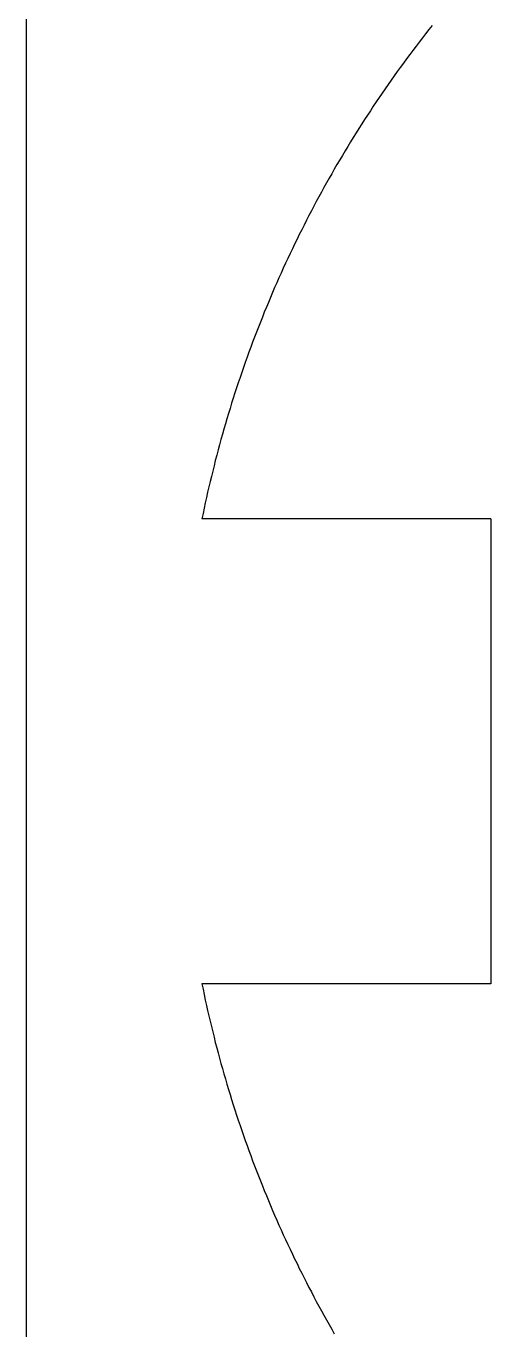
# Model space of a CAD drawing. Extents: x 0 to 279, y 0 to 212.
# Drawn here: x 0 to 6.12, y 16.3 to 33.45 of the extents above; entities that cross this region are included whole.
import ezdxf

# ---------------------------------------------------------------- set-up
doc = ezdxf.new("R2010")
doc.units = 0
doc.layers.add('LAYER_1', color=18, linetype='CONTINUOUS')

msp = doc.modelspace()

# ---------------------------------------------------------------- linework, layer by layer
at = {"layer": 'LAYER_1'}
for points in [[(0, 33.663), (0, 33.408), (0, 33.152), (0, 32.894), (0, 32.636), (0, 32.376), (0, 32.116), (0, 31.854), (0, 31.591), (0, 31.327), (0, 30.797), (0, 30.263), (0, 29.726), (0, 29.186), (0, 28.643), (0, 28.098), (0, 27.551), (0, 27.001), (0, 26.45), (0, 25.898), (0, 24.791), (0, 23.681), (0, 22.571), (0, 21.464), (0, 20.912), (0, 20.361), (0, 19.811), (0, 19.264), (0, 18.719), (0, 18.176), (0, 17.636), (0, 17.099), (0, 16.565), (0, 16.035)], [(5.345, 33.46), (5.302, 33.406), (5.259, 33.351), (5.217, 33.297), (5.175, 33.242), (5.133, 33.187), (5.091, 33.132), (5.049, 33.077), (5.008, 33.021), (4.967, 32.965), (4.926, 32.909), (4.886, 32.853), (4.845, 32.797), (4.805, 32.74), (4.765, 32.683), (4.726, 32.627), (4.687, 32.569), (4.648, 32.512), (4.609, 32.455), (4.57, 32.397), (4.532, 32.339), (4.494, 32.281), (4.456, 32.223), (4.418, 32.165), (4.381, 32.106), (4.344, 32.047), (4.307, 31.988), (4.271, 31.929), (4.235, 31.87), (4.199, 31.81), (4.163, 31.751), (4.128, 31.691), (4.092, 31.631), (4.057, 31.571), (4.023, 31.51), (3.988, 31.45), (3.954, 31.389), (3.92, 31.328), (3.887, 31.267), (3.853, 31.206), (3.82, 31.144), (3.788, 31.083), (3.755, 31.021), (3.723, 30.959), (3.691, 30.897), (3.659, 30.835), (3.628, 30.772), (3.596, 30.71), (3.566, 30.647), (3.535, 30.584), (3.505, 30.521), (3.475, 30.458), (3.445, 30.395), (3.415, 30.331), (3.386, 30.267), (3.357, 30.203), (3.329, 30.139), (3.3, 30.075), (3.272, 30.011), (3.244, 29.946), (3.217, 29.882), (3.19, 29.817), (3.163, 29.752), (3.136, 29.687), (3.11, 29.622), (3.084, 29.556), (3.058, 29.491), (3.032, 29.425), (3.007, 29.359), (2.982, 29.293), (2.957, 29.227), (2.933, 29.161), (2.909, 29.094), (2.885, 29.028), (2.862, 28.961), (2.839, 28.894), (2.816, 28.827), (2.793, 28.76), (2.771, 28.693), (2.749, 28.625), (2.727, 28.558), (2.706, 28.49), (2.685, 28.422), (2.664, 28.354), (2.644, 28.286), (2.624, 28.218), (2.604, 28.149), (2.584, 28.081), (2.565, 28.012), (2.546, 27.943), (2.528, 27.875), (2.509, 27.805), (2.491, 27.736), (2.474, 27.667), (2.456, 27.598), (2.439, 27.528), (2.422, 27.458), (2.406, 27.388), (2.39, 27.319), (2.374, 27.248), (2.359, 27.178), (2.343, 27.108), (2.329, 27.038), (2.314, 26.967)], [(6.119, 26.967), (6.119, 26.967), (6.119, 26.967), (6.119, 26.966), (6.119, 26.966), (6.119, 26.965), (6.119, 26.964), (6.119, 26.964), (6.119, 26.963), (6.119, 26.961), (6.119, 26.96), (6.119, 26.959), (6.119, 26.957), (6.119, 26.955), (6.119, 26.954), (6.119, 26.952), (6.119, 26.949), (6.119, 26.947), (6.119, 26.945), (6.119, 26.942), (6.119, 26.94), (6.119, 26.937), (6.119, 26.934), (6.119, 26.931), (6.119, 26.928), (6.119, 26.925), (6.119, 26.921), (6.119, 26.918), (6.119, 26.914), (6.119, 26.91), (6.119, 26.906), (6.119, 26.902), (6.119, 26.898), (6.119, 26.89), (6.119, 26.881), (6.119, 26.871), (6.119, 26.861), (6.119, 26.85), (6.119, 26.839), (6.119, 26.828), (6.119, 26.816), (6.119, 26.803), (6.119, 26.79), (6.119, 26.777), (6.119, 26.763), (6.119, 26.749), (6.119, 26.735), (6.119, 26.72), (6.119, 26.704), (6.119, 26.688), (6.119, 26.672), (6.119, 26.655), (6.119, 26.638), (6.119, 26.621), (6.119, 26.603), (6.119, 26.584), (6.119, 26.566), (6.119, 26.546), (6.119, 26.527), (6.119, 26.507), (6.119, 26.487), (6.119, 26.466), (6.119, 26.445), (6.119, 26.424), (6.119, 26.402), (6.119, 26.38), (6.119, 26.358), (6.119, 26.335), (6.119, 26.312), (6.119, 26.289), (6.119, 26.265), (6.119, 26.241), (6.119, 26.217), (6.119, 26.192), (6.119, 26.167), (6.119, 26.142), (6.119, 26.116), (6.119, 26.09), (6.119, 26.064), (6.119, 26.038), (6.119, 26.011), (6.119, 25.984), (6.119, 25.957), (6.119, 25.929), (6.119, 25.901), (6.119, 25.873), (6.119, 25.845), (6.119, 25.816), (6.119, 25.787), (6.119, 25.758), (6.119, 25.729), (6.119, 25.699), (6.119, 25.669), (6.119, 25.639), (6.119, 25.609), (6.119, 25.579), (6.119, 25.548), (6.119, 25.517), (6.119, 25.486), (6.119, 25.455), (6.119, 25.423), (6.119, 25.391), (6.119, 25.359), (6.119, 25.327), (6.119, 25.295), (6.119, 25.263), (6.119, 25.23), (6.119, 25.197), (6.119, 25.164), (6.119, 25.131), (6.119, 25.098), (6.119, 25.065), (6.119, 25.031), (6.119, 24.997), (6.119, 24.964), (6.119, 24.93), (6.119, 24.896), (6.119, 24.827), (6.119, 24.758), (6.119, 24.689), (6.119, 24.619), (6.119, 24.549), (6.119, 24.478), (6.119, 24.408), (6.119, 24.337), (6.119, 24.266), (6.119, 24.194), (6.119, 24.051), (6.119, 23.908), (6.119, 23.764), (6.119, 23.621), (6.119, 23.55), (6.119, 23.479), (6.119, 23.408), (6.119, 23.337), (6.119, 23.267), (6.119, 23.197), (6.119, 23.127), (6.119, 23.057), (6.119, 22.989), (6.119, 22.92), (6.119, 22.886), (6.119, 22.852), (6.119, 22.818), (6.119, 22.785), (6.119, 22.751), (6.119, 22.718), (6.119, 22.684), (6.119, 22.651), (6.119, 22.618), (6.119, 22.586), (6.119, 22.553), (6.119, 22.52), (6.119, 22.488), (6.119, 22.456), (6.119, 22.424), (6.119, 22.393), (6.119, 22.361), (6.119, 22.33), (6.119, 22.299), (6.119, 22.268), (6.119, 22.237), (6.119, 22.206), (6.119, 22.176), (6.119, 22.146), (6.119, 22.116), (6.119, 22.087), (6.119, 22.057), (6.119, 22.028), (6.119, 21.999), (6.119, 21.971), (6.119, 21.942), (6.119, 21.914), (6.119, 21.887), (6.119, 21.859), (6.119, 21.832), (6.119, 21.805), (6.119, 21.778), (6.119, 21.751), (6.119, 21.725), (6.119, 21.699), (6.119, 21.674), (6.119, 21.648), (6.119, 21.623), (6.119, 21.599), (6.119, 21.574), (6.119, 21.55), (6.119, 21.527), (6.119, 21.503), (6.119, 21.48), (6.119, 21.458), (6.119, 21.435), (6.119, 21.413), (6.119, 21.392), (6.119, 21.37), (6.119, 21.349), (6.119, 21.329), (6.119, 21.308), (6.119, 21.289), (6.119, 21.269), (6.119, 21.25), (6.119, 21.231), (6.119, 21.213), (6.119, 21.195), (6.119, 21.178), (6.119, 21.16), (6.119, 21.144), (6.119, 21.127), (6.119, 21.112), (6.119, 21.096), (6.119, 21.081), (6.119, 21.066), (6.119, 21.052), (6.119, 21.038), (6.119, 21.025), (6.119, 21.012), (6.119, 21), (6.119, 20.988), (6.119, 20.976), (6.119, 20.965), (6.119, 20.955), (6.119, 20.945), (6.119, 20.935), (6.119, 20.926), (6.119, 20.917), (6.119, 20.913), (6.119, 20.909), (6.119, 20.905), (6.119, 20.901), (6.119, 20.898), (6.119, 20.894), (6.119, 20.891), (6.119, 20.888), (6.119, 20.885), (6.119, 20.882), (6.119, 20.879), (6.119, 20.876), (6.119, 20.873), (6.119, 20.871), (6.119, 20.868), (6.119, 20.866), (6.119, 20.864), (6.119, 20.862), (6.119, 20.86), (6.119, 20.859), (6.119, 20.857), (6.119, 20.856), (6.119, 20.854), (6.119, 20.853), (6.119, 20.852), (6.119, 20.851), (6.119, 20.85), (6.119, 20.85), (6.119, 20.849), (6.119, 20.849), (6.119, 20.849), (6.119, 20.849), (6.118, 20.849), (6.118, 20.849), (6.118, 20.849), (6.118, 20.849), (6.117, 20.849), (6.117, 20.849), (6.116, 20.849), (6.116, 20.849), (6.115, 20.849), (6.114, 20.849), (6.113, 20.849), (6.112, 20.849), (6.111, 20.849), (6.11, 20.849), (6.109, 20.849), (6.108, 20.849), (6.106, 20.849), (6.105, 20.849), (6.103, 20.849), (6.102, 20.849), (6.1, 20.849), (6.098, 20.849), (6.096, 20.849), (6.094, 20.849), (6.092, 20.849), (6.09, 20.849), (6.088, 20.849), (6.086, 20.849), (6.083, 20.849), (6.081, 20.849), (6.078, 20.849), (6.076, 20.849), (6.07, 20.849), (6.065, 20.849), (6.059, 20.849), (6.052, 20.849), (6.046, 20.849), (6.039, 20.849), (6.032, 20.849), (6.024, 20.849), (6.017, 20.849), (6.009, 20.849), (6, 20.849), (5.992, 20.849), (5.983, 20.849), (5.974, 20.849), (5.965, 20.849), (5.955, 20.849), (5.945, 20.849), (5.935, 20.849), (5.925, 20.849), (5.914, 20.849), (5.903, 20.849), (5.892, 20.849), (5.881, 20.849), (5.869, 20.849), (5.857, 20.849), (5.845, 20.849), (5.833, 20.849), (5.82, 20.849), (5.807, 20.849), (5.794, 20.849), (5.781, 20.849), (5.767, 20.849), (5.754, 20.849), (5.74, 20.849), (5.726, 20.849), (5.711, 20.849), (5.697, 20.849), (5.682, 20.849), (5.667, 20.849), (5.652, 20.849), (5.637, 20.849), (5.621, 20.849), (5.605, 20.849), (5.59, 20.849), (5.573, 20.849), (5.557, 20.849), (5.541, 20.849), (5.524, 20.849), (5.507, 20.849), (5.49, 20.849), (5.473, 20.849), (5.456, 20.849), (5.438, 20.849), (5.421, 20.849), (5.403, 20.849), (5.385, 20.849), (5.367, 20.849), (5.349, 20.849), (5.33, 20.849), (5.312, 20.849), (5.293, 20.849), (5.274, 20.849), (5.255, 20.849), (5.236, 20.849), (5.217, 20.849), (5.198, 20.849), (5.178, 20.849), (5.158, 20.849), (5.139, 20.849), (5.119, 20.849), (5.099, 20.849), (5.079, 20.849), (5.059, 20.849), (5.038, 20.849), (5.018, 20.849), (4.998, 20.849), (4.977, 20.849), (4.956, 20.849), (4.936, 20.849), (4.915, 20.849), (4.894, 20.849), (4.873, 20.849), (4.852, 20.849), (4.83, 20.849), (4.788, 20.849), (4.745, 20.849), (4.702, 20.849), (4.658, 20.849), (4.615, 20.849), (4.571, 20.849), (4.527, 20.849), (4.483, 20.849), (4.439, 20.849), (4.394, 20.849), (4.305, 20.849), (4.216, 20.849), (4.127, 20.849), (4.038, 20.849), (3.994, 20.849), (3.95, 20.849), (3.905, 20.849), (3.861, 20.849), (3.818, 20.849), (3.774, 20.849), (3.731, 20.849), (3.688, 20.849), (3.645, 20.849), (3.602, 20.849), (3.581, 20.849), (3.56, 20.849), (3.539, 20.849), (3.518, 20.849), (3.497, 20.849), (3.476, 20.849), (3.455, 20.849), (3.435, 20.849), (3.414, 20.849), (3.394, 20.849), (3.374, 20.849), (3.354, 20.849), (3.334, 20.849), (3.314, 20.849), (3.294, 20.849), (3.274, 20.849), (3.254, 20.849), (3.235, 20.849), (3.216, 20.849), (3.196, 20.849), (3.177, 20.849), (3.158, 20.849), (3.14, 20.849), (3.121, 20.849), (3.102, 20.849), (3.084, 20.849), (3.066, 20.849), (3.048, 20.849), (3.03, 20.849), (3.012, 20.849), (2.994, 20.849), (2.977, 20.849), (2.959, 20.849), (2.942, 20.849), (2.925, 20.849), (2.908, 20.849), (2.892, 20.849), (2.875, 20.849), (2.859, 20.849), (2.843, 20.849), (2.827, 20.849), (2.811, 20.849), (2.796, 20.849), (2.781, 20.849), (2.765, 20.849), (2.75, 20.849), (2.736, 20.849), (2.721, 20.849), (2.707, 20.849), (2.693, 20.849), (2.679, 20.849), (2.665, 20.849), (2.652, 20.849), (2.638, 20.849), (2.625, 20.849), (2.613, 20.849), (2.6, 20.849), (2.588, 20.849), (2.575, 20.849), (2.564, 20.849), (2.552, 20.849), (2.541, 20.849), (2.529, 20.849), (2.519, 20.849), (2.508, 20.849), (2.497, 20.849), (2.487, 20.849), (2.477, 20.849), (2.468, 20.849), (2.458, 20.849), (2.449, 20.849), (2.441, 20.849), (2.432, 20.849), (2.424, 20.849), (2.416, 20.849), (2.408, 20.849), (2.401, 20.849), (2.393, 20.849), (2.387, 20.849), (2.38, 20.849), (2.374, 20.849), (2.368, 20.849), (2.362, 20.849), (2.357, 20.849), (2.354, 20.849), (2.352, 20.849), (2.349, 20.849), (2.347, 20.849), (2.345, 20.849), (2.342, 20.849), (2.34, 20.849), (2.338, 20.849), (2.336, 20.849), (2.334, 20.849), (2.333, 20.849), (2.331, 20.849), (2.329, 20.849), (2.328, 20.849), (2.326, 20.849), (2.325, 20.849), (2.324, 20.849), (2.322, 20.849), (2.321, 20.849), (2.32, 20.849), (2.319, 20.849), (2.318, 20.849), (2.317, 20.849), (2.317, 20.849), (2.316, 20.849), (2.316, 20.849), (2.315, 20.849), (2.315, 20.849), (2.314, 20.849), (2.314, 20.849), (2.314, 20.849), (2.314, 20.849)], [(6.119, 26.967), (6.118, 26.967), (6.118, 26.967), (6.118, 26.967), (6.118, 26.967), (6.117, 26.967), (6.117, 26.967), (6.116, 26.967), (6.116, 26.967), (6.115, 26.967), (6.114, 26.967), (6.113, 26.967), (6.112, 26.967), (6.111, 26.967), (6.11, 26.967), (6.109, 26.967), (6.108, 26.967), (6.106, 26.967), (6.105, 26.967), (6.103, 26.967), (6.102, 26.967), (6.1, 26.967), (6.098, 26.967), (6.096, 26.967), (6.094, 26.967), (6.092, 26.967), (6.09, 26.967), (6.088, 26.967), (6.086, 26.967), (6.083, 26.967), (6.081, 26.967), (6.078, 26.967), (6.076, 26.967), (6.07, 26.967), (6.065, 26.967), (6.059, 26.967), (6.052, 26.967), (6.046, 26.967), (6.039, 26.967), (6.032, 26.967), (6.024, 26.967), (6.017, 26.967), (6.009, 26.967), (6, 26.967), (5.992, 26.967), (5.983, 26.967), (5.974, 26.967), (5.965, 26.967), (5.955, 26.967), (5.945, 26.967), (5.935, 26.967), (5.925, 26.967), (5.914, 26.967), (5.903, 26.967), (5.892, 26.967), (5.881, 26.967), (5.869, 26.967), (5.857, 26.967), (5.845, 26.967), (5.833, 26.967), (5.82, 26.967), (5.807, 26.967), (5.794, 26.967), (5.781, 26.967), (5.767, 26.967), (5.754, 26.967), (5.74, 26.967), (5.726, 26.967), (5.711, 26.967), (5.697, 26.967), (5.682, 26.967), (5.667, 26.967), (5.652, 26.967), (5.637, 26.967), (5.621, 26.967), (5.605, 26.967), (5.59, 26.967), (5.573, 26.967), (5.557, 26.967), (5.541, 26.967), (5.524, 26.967), (5.507, 26.967), (5.49, 26.967), (5.473, 26.967), (5.456, 26.967), (5.438, 26.967), (5.421, 26.967), (5.403, 26.967), (5.385, 26.967), (5.367, 26.967), (5.349, 26.967), (5.33, 26.967), (5.312, 26.967), (5.293, 26.967), (5.274, 26.967), (5.255, 26.967), (5.236, 26.967), (5.217, 26.967), (5.198, 26.967), (5.178, 26.967), (5.158, 26.967), (5.139, 26.967), (5.119, 26.967), (5.099, 26.967), (5.079, 26.967), (5.059, 26.967), (5.038, 26.967), (5.018, 26.967), (4.998, 26.967), (4.977, 26.967), (4.956, 26.967), (4.936, 26.967), (4.915, 26.967), (4.894, 26.967), (4.873, 26.967), (4.852, 26.967), (4.83, 26.967), (4.788, 26.967), (4.745, 26.967), (4.702, 26.967), (4.658, 26.967), (4.615, 26.967), (4.571, 26.967), (4.527, 26.967), (4.483, 26.967), (4.439, 26.967), (4.394, 26.967), (4.305, 26.967), (4.216, 26.967), (4.127, 26.967), (4.038, 26.967), (3.994, 26.967), (3.95, 26.967), (3.905, 26.967), (3.861, 26.967), (3.818, 26.967), (3.774, 26.967), (3.731, 26.967), (3.688, 26.967), (3.645, 26.967), (3.602, 26.967), (3.581, 26.967), (3.56, 26.967), (3.539, 26.967), (3.518, 26.967), (3.497, 26.967), (3.476, 26.967), (3.455, 26.967), (3.435, 26.967), (3.414, 26.967), (3.394, 26.967), (3.374, 26.967), (3.354, 26.967), (3.334, 26.967), (3.314, 26.967), (3.294, 26.967), (3.274, 26.967), (3.254, 26.967), (3.235, 26.967), (3.216, 26.967), (3.196, 26.967), (3.177, 26.967), (3.158, 26.967), (3.14, 26.967), (3.121, 26.967), (3.102, 26.967), (3.084, 26.967), (3.066, 26.967), (3.048, 26.967), (3.03, 26.967), (3.012, 26.967), (2.994, 26.967), (2.977, 26.967), (2.959, 26.967), (2.942, 26.967), (2.925, 26.967), (2.908, 26.967), (2.892, 26.967), (2.875, 26.967), (2.859, 26.967), (2.843, 26.967), (2.827, 26.967), (2.811, 26.967), (2.796, 26.967), (2.781, 26.967), (2.765, 26.967), (2.75, 26.967), (2.736, 26.967), (2.721, 26.967), (2.707, 26.967), (2.693, 26.967), (2.679, 26.967), (2.665, 26.967), (2.652, 26.967), (2.638, 26.967), (2.625, 26.967), (2.613, 26.967), (2.6, 26.967), (2.588, 26.967), (2.575, 26.967), (2.564, 26.967), (2.552, 26.967), (2.541, 26.967), (2.529, 26.967), (2.519, 26.967), (2.508, 26.967), (2.497, 26.967), (2.487, 26.967), (2.477, 26.967), (2.468, 26.967), (2.458, 26.967), (2.449, 26.967), (2.441, 26.967), (2.432, 26.967), (2.424, 26.967), (2.416, 26.967), (2.408, 26.967), (2.401, 26.967), (2.393, 26.967), (2.387, 26.967), (2.38, 26.967), (2.374, 26.967), (2.368, 26.967), (2.362, 26.967), (2.357, 26.967), (2.354, 26.967), (2.352, 26.967), (2.349, 26.967), (2.347, 26.967), (2.345, 26.967), (2.342, 26.967), (2.34, 26.967), (2.338, 26.967), (2.336, 26.967), (2.334, 26.967), (2.333, 26.967), (2.331, 26.967), (2.329, 26.967), (2.328, 26.967), (2.326, 26.967), (2.325, 26.967), (2.324, 26.967), (2.322, 26.967), (2.321, 26.967), (2.32, 26.967), (2.319, 26.967), (2.318, 26.967), (2.317, 26.967), (2.317, 26.967), (2.316, 26.967), (2.316, 26.967), (2.315, 26.967), (2.315, 26.967), (2.314, 26.967), (2.314, 26.967), (2.314, 26.967), (2.314, 26.967)], [(2.314, 20.849), (2.329, 20.778), (2.343, 20.708), (2.359, 20.637), (2.374, 20.567), (2.39, 20.497), (2.406, 20.427), (2.422, 20.357), (2.439, 20.288), (2.456, 20.218), (2.474, 20.149), (2.491, 20.079), (2.509, 20.01), (2.528, 19.941), (2.546, 19.872), (2.565, 19.803), (2.584, 19.735), (2.604, 19.666), (2.624, 19.598), (2.644, 19.53), (2.664, 19.461), (2.685, 19.393), (2.706, 19.326), (2.727, 19.258), (2.749, 19.19), (2.771, 19.123), (2.793, 19.056), (2.816, 18.988), (2.839, 18.921), (2.862, 18.855), (2.885, 18.788), (2.909, 18.721), (2.933, 18.655), (2.957, 18.589), (2.982, 18.522), (3.007, 18.456), (3.032, 18.391), (3.058, 18.325), (3.084, 18.259), (3.11, 18.194), (3.136, 18.129), (3.163, 18.064), (3.19, 17.999), (3.217, 17.934), (3.244, 17.869), (3.272, 17.805), (3.3, 17.74), (3.329, 17.676), (3.357, 17.612), (3.386, 17.548), (3.415, 17.485), (3.445, 17.421), (3.475, 17.358), (3.505, 17.294), (3.535, 17.231), (3.566, 17.168), (3.596, 17.106), (3.628, 17.043), (3.659, 16.981), (3.691, 16.919), (3.723, 16.856), (3.755, 16.795), (3.788, 16.733), (3.82, 16.671), (3.853, 16.61), (3.887, 16.549), (3.92, 16.488), (3.954, 16.427), (3.988, 16.366), (4.023, 16.305), (4.057, 16.245)]]:
    msp.add_lwpolyline(points, dxfattribs=at)

doc.saveas('drawing.dxf')
